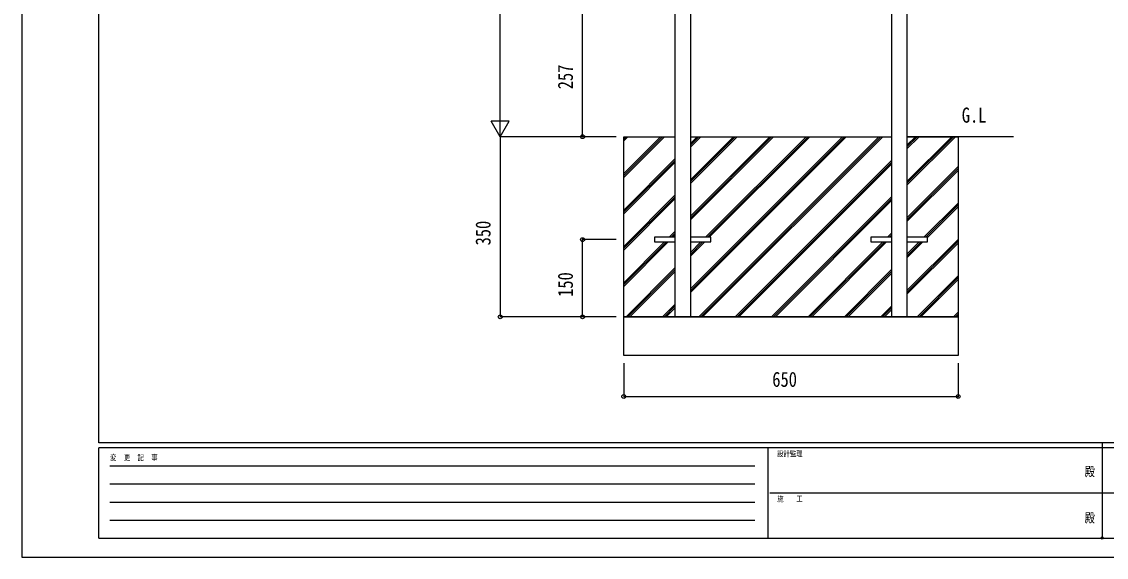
# Model space of a CAD drawing. Units: millimetres, scale not verified. Extents: x -2102 to 2102, y -1485 to 1485.
# Drawn here: x -2102 to 5, y -1485 to -444 of the extents above; entities that cross this region are included whole.
import ezdxf
from ezdxf.enums import TextEntityAlignment as Align

# ---------------------------------------------------------------- set-up
doc = ezdxf.new("R2010")
doc.units = ezdxf.units.MM
doc.header["$LTSCALE"] = 8
doc.header["$PDMODE"] = 32
doc.header["$PDSIZE"] = 4
for name, color, linetype in [('0-1_USER1', 3, 'Continuous'), ('0-2_YKK_11', 7, 'Continuous'), ('0-3_YKK_A1', 4, 'Continuous'), ('0-4_YKK_D', 6, 'Continuous'), ('0-5_YKK_ZWAK', 7, 'Continuous')]:
    doc.layers.add(name, color=color, linetype=linetype)
doc.styles.add('ＭＳ ゴシック', font='')
doc.styles.get('ＭＳ ゴシック').set_extended_font_data('MS Gothic')

msp = doc.modelspace()

# ---------------------------------------------------------------- linework, layer by layer
at = {"layer": '0-2_YKK_11'}
for p, q in [((-932.49, -668.543), (-931.447, -667.5)), ((-932.49, -739.254), (-860.736, -667.5)), ((-932.49, -672.168), (-927.822, -667.5)), ((-932.49, -742.879), (-857.111, -667.5)), ((-932.49, -675.793), (-924.197, -667.5)), ((-932.49, -746.504), (-853.486, -667.5)), ((-802.991, -680.465), (-790.025, -667.5)), ((-802.991, -751.176), (-719.315, -667.5)), ((-802.991, -821.887), (-648.604, -667.5)), ((-802.991, -963.308), (-507.183, -667.5)), ((-802.991, -684.09), (-786.4, -667.5)), ((-802.991, -754.801), (-715.69, -667.5)), ((-802.991, -825.512), (-644.979, -667.5)), ((-802.991, -966.933), (-503.558, -667.5)), ((-802.991, -687.715), (-782.775, -667.5)), ((-802.991, -758.426), (-712.065, -667.5)), ((-802.991, -829.137), (-641.354, -667.5)), ((-802.991, -970.558), (-499.933, -667.5)), ((-786.472, -1017.5), (-436.472, -667.5)), ((-782.847, -1017.5), (-432.847, -667.5)), ((-779.222, -1017.5), (-429.222, -667.5)), ((-773.393, -863), (-577.893, -667.5)), ((-769.768, -863), (-574.268, -667.5)), ((-766.143, -863), (-570.643, -667.5)), ((-381.991, -683.729), (-365.761, -667.5)), ((-381.991, -754.44), (-295.051, -667.5)), ((-381.991, -687.354), (-362.136, -667.5)), ((-381.991, -758.065), (-291.426, -667.5)), ((-381.991, -690.979), (-358.511, -667.5)), ((-381.991, -761.69), (-287.801, -667.5)), ((-932.49, -809.965), (-832.991, -710.465)), ((-932.49, -813.59), (-832.991, -714.09)), ((-715.761, -1017.5), (-411.991, -713.729)), ((-932.49, -817.215), (-832.991, -717.715)), ((-712.136, -1017.5), (-411.991, -717.354)), ((-708.511, -1017.5), (-411.991, -720.979)), ((-381.991, -825.151), (-282.49, -725.65)), ((-381.991, -828.776), (-282.49, -729.275)), ((-381.991, -832.401), (-282.49, -732.9)), ((-932.49, -880.676), (-832.991, -781.176)), ((-932.49, -884.301), (-832.991, -784.801)), ((-932.49, -887.926), (-832.991, -788.426)), ((-645.051, -1017.5), (-411.991, -784.44)), ((-641.426, -1017.5), (-411.991, -788.065)), ((-637.801, -1017.5), (-411.991, -791.69)), ((-349.129, -863), (-282.49, -796.361)), ((-345.504, -863), (-282.49, -799.986)), ((-341.991, -863.111), (-282.49, -803.611)), ((-844.104, -863), (-832.991, -851.887)), ((-840.479, -863), (-832.991, -855.512)), ((-836.854, -863), (-832.991, -859.137)), ((-419.84, -863), (-411.991, -855.151)), ((-416.215, -863), (-411.991, -858.776)), ((-412.59, -863), (-411.991, -862.401)), ((-932.49, -951.386), (-853.104, -872)), ((-932.49, -955.011), (-849.479, -872)), ((-932.49, -958.636), (-845.854, -872)), ((-802.991, -892.597), (-782.393, -872)), ((-802.991, -896.222), (-778.768, -872)), ((-802.991, -899.847), (-775.143, -872)), ((-574.34, -1017.5), (-428.84, -872)), ((-570.715, -1017.5), (-425.215, -872)), ((-567.09, -1017.5), (-421.59, -872)), ((-381.991, -966.572), (-282.49, -867.072)), ((-381.991, -970.197), (-282.49, -870.697)), ((-381.991, -895.861), (-358.129, -872)), ((-381.991, -899.486), (-354.504, -872)), ((-381.991, -903.111), (-350.879, -872)), ((-381.991, -973.822), (-282.49, -874.322)), ((-927.893, -1017.5), (-832.991, -922.597)), ((-924.268, -1017.5), (-832.991, -926.222)), ((-503.629, -1017.5), (-411.991, -925.861)), ((-920.643, -1017.5), (-832.991, -929.847)), ((-500.004, -1017.5), (-411.991, -929.486)), ((-496.379, -1017.5), (-411.991, -933.111)), ((-362.208, -1017.5), (-282.49, -937.782)), ((-358.583, -1017.5), (-282.49, -941.407)), ((-354.958, -1017.5), (-282.49, -945.032)), ((-857.183, -1017.5), (-832.991, -993.308)), ((-853.558, -1017.5), (-832.991, -996.933)), ((-849.933, -1017.5), (-832.991, -1000.558)), ((-432.918, -1017.5), (-411.991, -996.572)), ((-429.293, -1017.5), (-411.991, -1000.197)), ((-425.668, -1017.5), (-411.991, -1003.822)), ((-291.497, -1017.5), (-282.49, -1008.493)), ((-287.872, -1017.5), (-282.49, -1012.118)), ((-284.247, -1017.5), (-282.49, -1015.743))]:
    msp.add_line(p, q, dxfattribs=at)
at = {"layer": '0-3_YKK_A1'}
for p, q in [((-802.991, -667.5), (-411.991, -667.5)), ((-174.759, -667.5), (-381.991, -667.5)), ((-832.991, -1017.5), (-802.991, -1017.5)), ((-411.991, -1017.5), (-381.991, -1017.5))]:
    msp.add_line(p, q, dxfattribs=at)
for points in [[(-832.991, 782.5), (-832.991, -667.5), (-832.991, -1017.5)], [(-802.991, 782.5), (-802.991, -667.5), (-802.991, -1017.5)], [(-411.991, 782.5), (-411.991, -667.5), (-411.991, -1017.5)], [(-381.991, 782.5), (-381.991, -667.5), (-381.991, -1017.5)], [(-381.991, -667.5), (-282.49, -667.5), (-282.49, -1017.5), (-932.49, -1017.5), (-932.49, -667.5), (-832.991, -667.5)], [(-832.991, -863), (-872.991, -863), (-872.991, -872), (-832.991, -872)], [(-802.991, -872), (-762.991, -872), (-762.991, -863), (-802.991, -863)], [(-411.991, -863), (-451.991, -863), (-451.991, -872), (-411.991, -872)], [(-381.991, -872), (-341.991, -872), (-341.991, -863), (-381.991, -863)]]:
    msp.add_lwpolyline(points, dxfattribs=at)
msp.add_lwpolyline([(-932.49, -1017.5), (-282.49, -1017.5), (-282.49, -1092.5), (-932.49, -1092.5)], close=True, dxfattribs=at)
at = {"layer": '0-4_YKK_D'}
for p, q in [((-1172.49, -632.5), (-1172.49, 747.5)), ((-1012.49, -667.5), (-1012.49, -410.5)), ((-1172.49, -667.5), (-1172.49, -606.878)), ((-1172.49, -667.5), (-1189.99, -637.189)), ((-1154.99, -637.189), (-1189.99, -637.189)), ((-1172.49, -667.5), (-1154.99, -637.189)), ((-947.49, -667.5), (-1173.49, -667.5)), ((-947.49, -667.5), (-1173.49, -667.5)), ((-1172.49, -667.5), (-1172.49, -1017.5)), ((-947.49, -667.5), (-1013.49, -667.5)), ((-947.49, -867.5), (-1013.49, -867.5)), ((-1012.49, -1017.5), (-1012.49, -867.5)), ((-947.49, -1017.5), (-1173.49, -1017.5)), ((-947.49, -1017.5), (-1013.49, -1017.5)), ((-932.49, -1107.5), (-932.49, -1173.5)), ((-282.49, -1107.5), (-282.49, -1173.5)), ((-932.49, -1172.5), (-282.49, -1172.5))]:
    msp.add_line(p, q, dxfattribs=at)
for centre in [(-1012.49, -667.5), (-1012.49, -867.5), (-1172.49, -1017.5), (-1012.49, -1017.5), (-932.49, -1172.5), (-282.49, -1172.5)]:
    msp.add_circle(centre, 3.75, dxfattribs=at)
at = {"layer": '0-5_YKK_ZWAK'}
for p, q in [((-1952.49, -1262.5), (-1952.49, 1387.5)), ((1947.51, -1262.5), (-1952.49, -1262.5)), ((-2.49, -1262.5), (-2.49, -1447.5)), ((-652.49, -1272.5), (-1952.49, -1272.5)), ((-1952.49, -1447.5), (-1952.49, -1272.5)), ((-652.49, -1272.5), (-652.49, -1447.5)), ((-2.49, -1272.5), (-652.49, -1272.5)), ((647.51, -1272.5), (-2.49, -1272.5)), ((-1931.24, -1307.5), (-677.49, -1307.5)), ((-1931.24, -1342.5), (-677.49, -1342.5)), ((-648.74, -1360), (-2.49, -1360)), ((-2.49, -1360), (647.51, -1360)), ((-1931.24, -1377.5), (-677.49, -1377.5)), ((-1931.24, -1412.5), (-677.49, -1412.5)), ((-1952.49, -1447.5), (-652.49, -1447.5)), ((-652.49, -1447.5), (-2.49, -1447.5)), ((-2.49, -1447.5), (647.51, -1447.5))]:
    msp.add_line(p, q, dxfattribs=at)
msp.add_lwpolyline([(-2102.5, -1485), (2102.5, -1485), (2102.5, 1485), (-2102.5, 1485)], close=True, dxfattribs=at)
msp.add_point((-2.49, -1447.5), dxfattribs=at)

# ---------------------------------------------------------------- texts
at = {"layer": '0-1_USER1', "style": 'ＭＳ ゴシック', "width": 0.8}
msp.add_text('G.L', height=29.33, dxfattribs=at).set_placement((-275.5, -649), align=Align.BOTTOM_LEFT)
at = {"layer": '0-4_YKK_D', "style": 'ＭＳ ゴシック', "width": 0.8}
for s, p in [('257', (-1022.49, -575.267)), ('350', (-1182.49, -878.767)), ('150', (-1022.49, -978.767))]:
    msp.add_text(s, height=29.33, rotation=90, dxfattribs=at).set_placement(p, align=Align.BOTTOM_LEFT)
msp.add_text('650', height=29.33, dxfattribs=at).set_placement((-643.757, -1162.5), align=Align.BOTTOM_LEFT)
at = {"layer": '0-5_YKK_ZWAK', "style": 'ＭＳ ゴシック', "width": 0.8}
for s, height, p in [('変  更  記  事', 11, (-1930.655, -1300)), ('設計監理', 11, (-634.157, -1292.5)), ('殿', 18.33, (-36.833, -1332.917)), ('施\u3000\u3000工', 11, (-634.157, -1380)), ('殿', 18.33, (-36.833, -1422.917))]:
    msp.add_text(s, height=height, dxfattribs=at).set_placement(p, align=Align.BOTTOM_LEFT)

doc.saveas('drawing.dxf')
